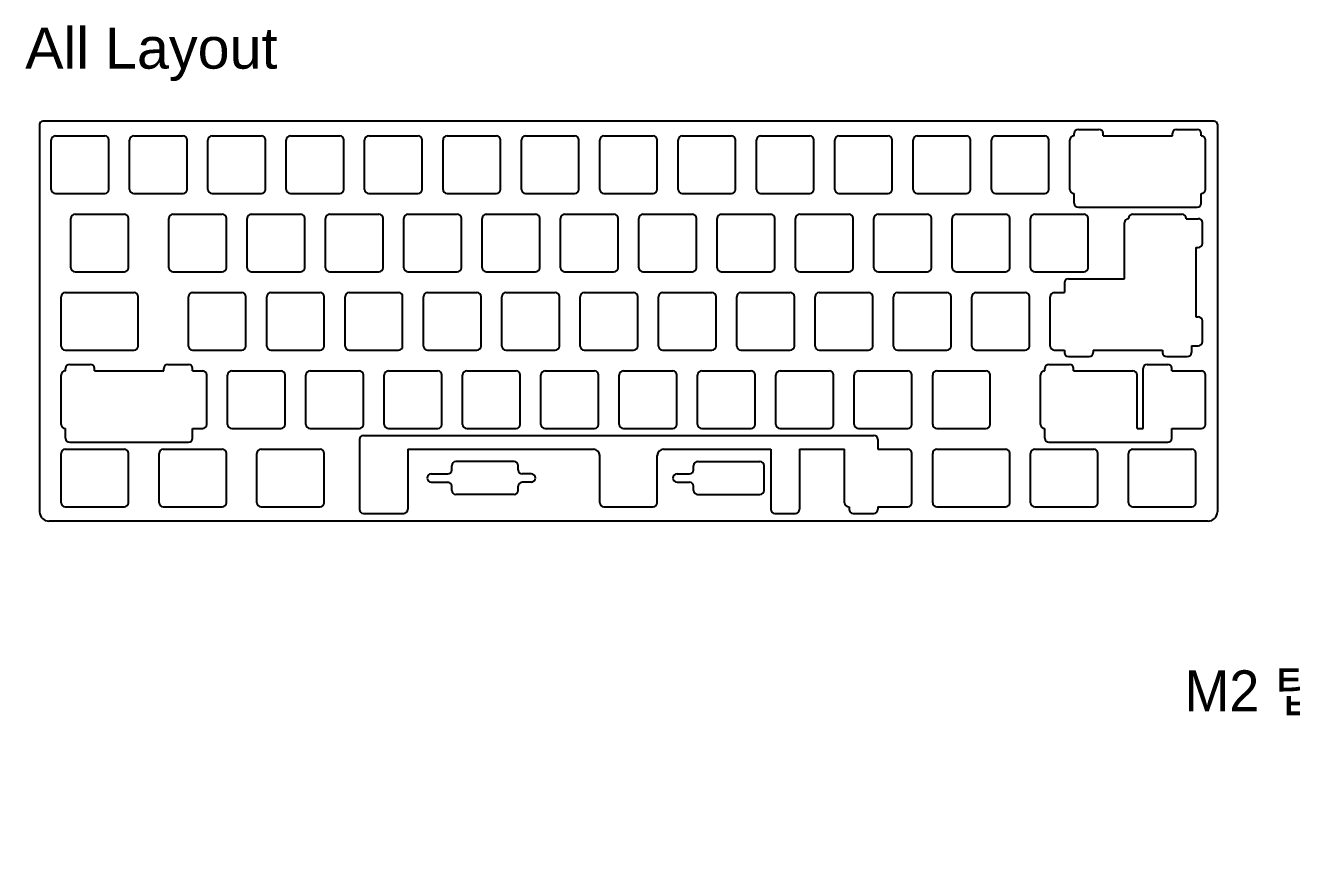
# Model space of a CAD drawing. Header units: millimetres. Extents: x 20 to 1236, y 177 to 796.
# Drawn here: x 50.7 to 358.6, y 230.1 to 433.5 of the extents above; entities that cross this region are included whole.
import ezdxf
from ezdxf import colors
from ezdxf.entities.mleader import LeaderData, LeaderLine
from ezdxf.math import Vec2, Vec3

# ---------------------------------------------------------------- set-up
doc = ezdxf.new("R2010")
doc.units = ezdxf.units.MM
doc.layers.add('보강판2t', color=130, linetype='Continuous')
doc.styles.get("Standard").update_dxf_attribs({"font": 'arial.ttf'})

msp = doc.modelspace()

# ---------------------------------------------------------------- linework, layer by layer
at = {"layer": '보강판2t'}
for p, q in [((339.76, 410.2), (54.91, 410.2)), ((54.14, 409.43), (54.14, 315.18)), ((57.98, 406.6), (69.98, 406.6)), ((77.03, 406.6), (89.03, 406.6)), ((96.08, 406.6), (108.08, 406.6)), ((115.13, 406.6), (127.13, 406.6)), ((134.18, 406.6), (146.18, 406.6)), ((153.23, 406.6), (165.23, 406.6)), ((172.28, 406.6), (184.28, 406.6)), ((191.33, 406.6), (203.33, 406.6)), ((210.38, 406.6), (222.38, 406.6)), ((229.43, 406.6), (241.43, 406.6)), ((248.48, 406.6), (260.48, 406.6)), ((267.53, 406.6), (279.53, 406.6)), ((286.58, 406.6), (298.58, 406.6)), ((305.63, 406.6), (305.72, 406.6)), ((305.72, 406.6), (305.72, 407.19)), ((306.72, 408.19), (311.72, 408.19)), ((312.72, 406.6), (312.72, 407.19)), ((312.72, 406.6), (329.6, 406.6)), ((329.6, 406.6), (329.6, 407.19)), ((330.6, 408.19), (335.6, 408.19)), ((336.6, 406.6), (336.6, 407.19)), ((336.6, 406.6), (336.68, 406.6)), ((340.53, 409.43), (340.53, 315.18)), ((56.98, 393.6), (56.98, 405.6)), ((70.98, 393.6), (70.98, 405.6)), ((76.03, 393.6), (76.03, 405.6)), ((90.03, 393.6), (90.03, 405.6)), ((95.08, 393.6), (95.08, 405.6)), ((109.08, 393.6), (109.08, 405.6)), ((114.13, 393.6), (114.13, 405.6)), ((128.13, 393.6), (128.13, 405.6)), ((133.18, 393.6), (133.18, 405.6)), ((147.18, 393.6), (147.18, 405.6)), ((152.23, 393.6), (152.23, 405.6)), ((166.23, 393.6), (166.23, 405.6)), ((171.28, 393.6), (171.28, 405.6)), ((185.28, 393.6), (185.28, 405.6)), ((190.33, 393.6), (190.33, 405.6)), ((204.33, 393.6), (204.33, 405.6)), ((209.38, 393.6), (209.38, 405.6)), ((223.38, 393.6), (223.38, 405.6)), ((228.43, 393.6), (228.43, 405.6)), ((242.43, 393.6), (242.43, 405.6)), ((247.48, 393.6), (247.48, 405.6)), ((261.48, 393.6), (261.48, 405.6)), ((266.53, 393.6), (266.53, 405.6)), ((280.53, 393.6), (280.53, 405.6)), ((285.58, 393.6), (285.58, 405.6)), ((299.58, 393.6), (299.58, 405.6)), ((304.63, 393.6), (304.63, 405.6)), ((337.68, 393.6), (337.68, 405.6)), ((57.98, 392.6), (69.98, 392.6)), ((77.03, 392.6), (89.03, 392.6)), ((96.08, 392.6), (108.08, 392.6)), ((115.13, 392.6), (127.13, 392.6)), ((134.18, 392.6), (146.18, 392.6)), ((153.23, 392.6), (165.23, 392.6)), ((172.28, 392.6), (184.28, 392.6)), ((191.33, 392.6), (203.33, 392.6)), ((210.38, 392.6), (222.38, 392.6)), ((229.43, 392.6), (241.43, 392.6)), ((248.48, 392.6), (260.48, 392.6)), ((267.53, 392.6), (279.53, 392.6)), ((286.58, 392.6), (298.58, 392.6)), ((305.63, 392.6), (305.72, 392.6)), ((305.72, 390.25), (305.72, 392.6)), ((336.6, 392.6), (336.68, 392.6)), ((336.6, 390.25), (336.6, 392.6)), ((306.72, 389.25), (335.6, 389.25)), ((61.75, 374.55), (61.75, 386.55)), ((62.75, 387.55), (74.75, 387.55)), ((75.75, 374.55), (75.75, 386.55)), ((85.56, 374.55), (85.56, 386.55)), ((86.56, 387.55), (98.56, 387.55)), ((99.56, 374.55), (99.56, 386.55)), ((104.61, 374.55), (104.61, 386.55)), ((105.61, 387.55), (117.61, 387.55)), ((118.61, 374.55), (118.61, 386.55)), ((123.66, 374.55), (123.66, 386.55)), ((124.66, 387.55), (136.66, 387.55)), ((137.66, 374.55), (137.66, 386.55)), ((142.71, 374.55), (142.71, 386.55)), ((143.71, 387.55), (155.71, 387.55)), ((156.71, 374.55), (156.71, 386.55)), ((161.76, 374.55), (161.76, 386.55)), ((162.76, 387.55), (174.76, 387.55)), ((175.76, 374.55), (175.76, 386.55)), ((180.81, 374.55), (180.81, 386.55)), ((181.81, 387.55), (193.81, 387.55)), ((194.81, 374.55), (194.81, 386.55)), ((199.86, 374.55), (199.86, 386.55)), ((200.86, 387.55), (212.86, 387.55)), ((213.86, 374.55), (213.86, 386.55)), ((218.91, 374.55), (218.91, 386.55)), ((219.91, 387.55), (231.91, 387.55)), ((232.91, 374.55), (232.91, 386.55)), ((237.96, 374.55), (237.96, 386.55)), ((238.96, 387.55), (250.96, 387.55)), ((251.96, 374.55), (251.96, 386.55)), ((257.01, 374.55), (257.01, 386.55)), ((258.01, 387.55), (270.01, 387.55)), ((271.01, 374.55), (271.01, 386.55)), ((276.06, 374.55), (276.06, 386.55)), ((277.06, 387.55), (289.06, 387.55)), ((290.06, 374.55), (290.06, 386.55)), ((295.11, 374.55), (295.11, 386.55)), ((296.11, 387.55), (308.11, 387.55)), ((309.11, 374.55), (309.11, 386.55)), ((317.95, 371.86), (317.95, 385.47)), ((318.92, 386.47), (318.92, 386.55)), ((319.92, 387.55), (331.92, 387.55)), ((332.92, 386.47), (332.92, 386.55)), ((332.92, 386.47), (335.89, 386.47)), ((336.89, 380.47), (336.89, 385.47)), ((335.3, 379.47), (335.89, 379.47)), ((335.3, 379.47), (335.3, 362.59)), ((62.75, 373.55), (74.75, 373.55)), ((86.56, 373.55), (98.56, 373.55)), ((105.61, 373.55), (117.61, 373.55)), ((124.66, 373.55), (136.66, 373.55)), ((143.71, 373.55), (155.71, 373.55)), ((162.76, 373.55), (174.76, 373.55)), ((181.81, 373.55), (193.81, 373.55)), ((200.86, 373.55), (212.86, 373.55)), ((219.91, 373.55), (231.91, 373.55)), ((238.96, 373.55), (250.96, 373.55)), ((258.01, 373.55), (270.01, 373.55)), ((277.06, 373.55), (289.06, 373.55)), ((296.11, 373.55), (308.11, 373.55)), ((303.34, 370.86), (303.34, 368.5)), ((304.34, 371.86), (317.95, 371.86)), ((59.36, 355.5), (59.36, 367.5)), ((60.36, 368.5), (77.13, 368.5)), ((78.13, 355.5), (78.13, 367.5)), ((90.32, 355.5), (90.32, 367.5)), ((91.32, 368.5), (103.32, 368.5)), ((104.32, 355.5), (104.32, 367.5)), ((109.37, 355.5), (109.37, 367.5)), ((110.37, 368.5), (122.37, 368.5)), ((123.37, 355.5), (123.37, 367.5)), ((128.42, 355.5), (128.42, 367.5)), ((129.42, 368.5), (141.42, 368.5)), ((142.42, 355.5), (142.42, 367.5)), ((147.47, 355.5), (147.47, 367.5)), ((148.47, 368.5), (160.47, 368.5)), ((161.47, 355.5), (161.47, 367.5)), ((166.52, 355.5), (166.52, 367.5)), ((167.52, 368.5), (179.52, 368.5)), ((180.52, 355.5), (180.52, 367.5)), ((185.57, 355.5), (185.57, 367.5)), ((186.57, 368.5), (198.57, 368.5)), ((199.57, 355.5), (199.57, 367.5)), ((204.62, 355.5), (204.62, 367.5)), ((205.62, 368.5), (217.62, 368.5)), ((218.62, 355.5), (218.62, 367.5)), ((223.67, 355.5), (223.67, 367.5)), ((224.67, 368.5), (236.67, 368.5)), ((237.67, 355.5), (237.67, 367.5)), ((242.72, 355.5), (242.72, 367.5)), ((243.72, 368.5), (255.72, 368.5)), ((256.72, 355.5), (256.72, 367.5)), ((261.77, 355.5), (261.77, 367.5)), ((262.77, 368.5), (274.77, 368.5)), ((275.77, 355.5), (275.77, 367.5)), ((280.82, 355.5), (280.82, 367.5)), ((281.82, 368.5), (293.82, 368.5)), ((294.82, 355.5), (294.82, 367.5)), ((299.87, 355.5), (299.87, 367.5)), ((300.87, 368.5), (303.34, 368.5)), ((335.3, 362.59), (335.89, 362.59)), ((336.89, 356.59), (336.89, 361.59)), ((60.36, 354.5), (77.13, 354.5)), ((91.32, 354.5), (103.32, 354.5)), ((110.37, 354.5), (122.37, 354.5)), ((129.42, 354.5), (141.42, 354.5)), ((148.47, 354.5), (160.47, 354.5)), ((167.52, 354.5), (179.52, 354.5)), ((186.57, 354.5), (198.57, 354.5)), ((205.62, 354.5), (217.62, 354.5)), ((224.67, 354.5), (236.67, 354.5)), ((243.72, 354.5), (255.72, 354.5)), ((262.77, 354.5), (274.77, 354.5)), ((281.82, 354.5), (293.82, 354.5)), ((300.87, 354.5), (303.34, 354.5)), ((303.34, 354.5), (303.34, 353.92)), ((310.34, 354.5), (327.22, 354.5)), ((310.34, 354.5), (310.34, 353.92)), ((327.22, 354.5), (327.22, 353.92)), ((334.22, 355.59), (334.22, 353.92)), ((334.22, 355.59), (335.89, 355.59)), ((304.34, 352.92), (309.34, 352.92)), ((328.22, 352.92), (333.22, 352.92)), ((59.36, 336.45), (59.36, 348.45)), ((60.36, 349.45), (60.45, 349.45)), ((60.45, 349.45), (60.45, 350.04)), ((61.45, 351.04), (66.45, 351.04)), ((67.45, 349.45), (67.45, 350.04)), ((67.45, 349.45), (84.33, 349.45)), ((84.33, 349.45), (84.33, 350.04)), ((85.33, 351.04), (90.33, 351.04)), ((91.33, 349.45), (91.33, 350.04)), ((91.33, 349.45), (93.8, 349.45)), ((94.8, 336.45), (94.8, 348.45)), ((99.85, 336.45), (99.85, 348.45)), ((100.85, 349.45), (112.85, 349.45)), ((113.85, 336.45), (113.85, 348.45)), ((118.9, 336.45), (118.9, 348.45)), ((119.9, 349.45), (131.9, 349.45)), ((132.9, 336.45), (132.9, 348.45)), ((137.95, 336.45), (137.95, 348.45)), ((138.95, 349.45), (150.95, 349.45)), ((151.95, 336.45), (151.95, 348.45)), ((157, 336.45), (157, 348.45)), ((158, 349.45), (170, 349.45)), ((171, 336.45), (171, 348.45)), ((176.05, 336.45), (176.05, 348.45)), ((177.05, 349.45), (189.05, 349.45)), ((190.05, 336.45), (190.05, 348.45)), ((195.1, 336.45), (195.1, 348.45)), ((196.1, 349.45), (208.1, 349.45)), ((209.1, 336.45), (209.1, 348.45)), ((214.15, 336.45), (214.15, 348.45)), ((215.15, 349.45), (227.15, 349.45)), ((228.15, 336.45), (228.15, 348.45)), ((233.2, 336.45), (233.2, 348.45)), ((234.2, 349.45), (246.2, 349.45)), ((247.2, 336.45), (247.2, 348.45)), ((252.25, 336.45), (252.25, 348.45)), ((253.25, 349.45), (265.25, 349.45)), ((266.25, 336.45), (266.25, 348.45)), ((271.3, 336.45), (271.3, 348.45)), ((272.3, 349.45), (284.3, 349.45)), ((285.3, 336.45), (285.3, 348.45)), ((297.49, 336.45), (297.49, 348.45)), ((298.49, 349.45), (298.58, 349.45)), ((298.58, 349.45), (298.58, 350.04)), ((299.58, 351.04), (304.58, 351.04)), ((305.58, 349.45), (305.58, 350.04)), ((305.58, 349.45), (320.01, 349.45)), ((321.01, 335.45), (321.01, 348.45)), ((322.45, 335.45), (322.45, 350.04)), ((323.45, 351.04), (328.45, 351.04)), ((329.45, 349.45), (329.45, 350.04)), ((329.45, 349.45), (336.68, 349.45)), ((329.45, 349.45), (331.92, 349.45)), ((337.68, 336.45), (337.68, 348.45)), ((60.36, 335.45), (60.45, 335.45)), ((60.45, 333.1), (60.45, 335.45)), ((91.33, 333.1), (91.33, 335.45)), ((91.33, 335.45), (93.8, 335.45)), ((100.85, 335.45), (112.85, 335.45)), ((119.9, 335.45), (131.9, 335.45)), ((131.92, 332.76), (131.92, 315.82)), ((132.92, 333.76), (256.98, 333.76)), ((138.95, 335.45), (150.95, 335.45)), ((158, 335.45), (170, 335.45)), ((177.05, 335.45), (189.05, 335.45)), ((196.1, 335.45), (208.1, 335.45)), ((215.15, 335.45), (227.15, 335.45)), ((234.2, 335.45), (246.2, 335.45)), ((253.25, 335.45), (265.25, 335.45)), ((257.98, 332.76), (257.98, 330.4)), ((272.3, 335.45), (284.3, 335.45)), ((298.49, 335.45), (298.58, 335.45)), ((298.58, 333.1), (298.58, 335.45)), ((321.01, 335.45), (322.45, 335.45)), ((329.45, 335.45), (336.68, 335.45)), ((329.45, 333.1), (329.45, 335.45)), ((60.36, 330.4), (74.75, 330.4)), ((61.45, 332.1), (90.33, 332.1)), ((84.18, 330.4), (98.56, 330.4)), ((107.99, 330.4), (122.37, 330.4)), ((143.68, 330.4), (143.68, 315.82)), ((143.68, 330.4), (188.83, 330.4)), ((205.83, 330.4), (231.93, 330.4)), ((231.93, 330.4), (231.93, 315.82)), ((238.93, 330.4), (238.93, 315.82)), ((238.93, 330.4), (249.86, 330.4)), ((249.86, 317.4), (249.86, 330.4)), ((257.98, 330.4), (265.25, 330.4)), ((272.3, 330.4), (289.06, 330.4)), ((296.11, 330.4), (310.49, 330.4)), ((299.58, 332.1), (328.45, 332.1)), ((319.92, 330.4), (334.3, 330.4)), ((59.36, 317.4), (59.36, 329.4)), ((75.75, 317.4), (75.75, 329.4)), ((83.18, 317.4), (83.18, 329.4)), ((99.56, 317.4), (99.56, 329.4)), ((106.99, 317.4), (106.99, 329.4)), ((123.37, 317.4), (123.37, 329.4)), ((169.52, 327.4), (155.37, 327.4)), ((190.33, 317.4), (190.33, 328.9)), ((204.33, 317.4), (204.33, 328.9)), ((214.15, 327.4), (229.3, 327.4)), ((266.25, 317.4), (266.25, 329.4)), ((271.3, 317.4), (271.3, 329.4)), ((290.06, 317.4), (290.06, 329.4)), ((295.11, 317.4), (295.11, 329.4)), ((311.49, 317.4), (311.49, 329.4)), ((318.92, 317.4), (318.92, 329.4)), ((335.3, 317.4), (335.3, 329.4)), ((149.37, 324.4), (153.37, 324.4)), ((154.37, 325.4), (154.37, 326.4)), ((170.52, 325.4), (170.52, 326.4)), ((173.71, 324.4), (171.52, 324.4)), ((209.15, 324.4), (212.15, 324.4)), ((213.15, 325.4), (213.15, 326.4)), ((230.3, 320.4), (230.3, 326.4)), ((149.37, 322.4), (153.37, 322.4)), ((154.37, 320.4), (154.37, 321.4)), ((170.52, 320.4), (170.52, 321.4)), ((173.71, 322.4), (171.52, 322.4)), ((209.15, 322.4), (212.15, 322.4)), ((213.15, 320.4), (213.15, 321.4)), ((169.52, 319.4), (155.37, 319.4)), ((214.15, 319.4), (229.3, 319.4)), ((60.36, 316.4), (74.75, 316.4)), ((84.18, 316.4), (98.56, 316.4)), ((107.99, 316.4), (122.37, 316.4)), ((132.92, 314.82), (142.68, 314.82)), ((191.33, 316.4), (203.33, 316.4)), ((232.93, 314.82), (237.93, 314.82)), ((250.86, 316.4), (250.98, 316.4)), ((250.98, 316.4), (250.98, 315.82)), ((251.98, 314.82), (256.98, 314.82)), ((257.98, 316.4), (265.25, 316.4)), ((257.98, 316.4), (257.98, 315.82)), ((272.3, 316.4), (289.06, 316.4)), ((296.11, 316.4), (310.49, 316.4)), ((319.92, 316.4), (334.3, 316.4)), ((338.26, 312.91), (56.41, 312.91))]:
    msp.add_line(p, q, dxfattribs=at)
for centre, radius, start, end in [((54.91, 409.43), 0.77, 90, 180), ((339.76, 409.43), 0.77, 0, 90), ((57.98, 405.6), 1, 90, 180), ((69.98, 405.6), 1, 0, 90), ((77.03, 405.6), 1, 90, 180), ((89.03, 405.6), 1, 0, 90), ((96.08, 405.6), 1, 90, 180), ((108.08, 405.6), 1, 0, 90), ((115.13, 405.6), 1, 90, 180), ((127.13, 405.6), 1, 0, 90), ((134.18, 405.6), 1, 90, 180), ((146.18, 405.6), 1, 0, 90), ((153.23, 405.6), 1, 90, 180), ((165.23, 405.6), 1, 0, 90), ((172.28, 405.6), 1, 90, 180), ((184.28, 405.6), 1, 0, 90), ((191.33, 405.6), 1, 90, 180), ((203.33, 405.6), 1, 0, 90), ((210.38, 405.6), 1, 90, 180), ((222.38, 405.6), 1, 0, 90), ((229.43, 405.6), 1, 90, 180), ((241.43, 405.6), 1, 0, 90), ((248.48, 405.6), 1, 90, 180), ((260.48, 405.6), 1, 0, 90), ((267.53, 405.6), 1, 90, 180), ((279.53, 405.6), 1, 0, 90), ((286.58, 405.6), 1, 90, 180), ((298.58, 405.6), 1, 0, 90), ((305.63, 405.6), 1, 90, 180), ((306.72, 407.19), 1, 90, 180), ((311.72, 407.19), 1, 360, 90), ((330.6, 407.19), 1, 90, 180), ((335.6, 407.19), 1, 360, 90), ((336.68, 405.6), 1, 0, 90), ((57.98, 393.6), 1, 180, 270), ((69.98, 393.6), 1, 270, 0), ((77.03, 393.6), 1, 180, 270), ((89.03, 393.6), 1, 270, 0), ((96.08, 393.6), 1, 180, 270), ((108.08, 393.6), 1, 270, 0), ((115.13, 393.6), 1, 180, 270), ((127.13, 393.6), 1, 270, 0), ((134.18, 393.6), 1, 180, 270), ((146.18, 393.6), 1, 270, 0), ((153.23, 393.6), 1, 180, 270), ((165.23, 393.6), 1, 270, 0), ((172.28, 393.6), 1, 180, 270), ((184.28, 393.6), 1, 270, 0), ((191.33, 393.6), 1, 180, 270), ((203.33, 393.6), 1, 270, 0), ((210.38, 393.6), 1, 180, 270), ((222.38, 393.6), 1, 270, 0), ((229.43, 393.6), 1, 180, 270), ((241.43, 393.6), 1, 270, 0), ((248.48, 393.6), 1, 180, 270), ((260.48, 393.6), 1, 270, 0), ((267.53, 393.6), 1, 180, 270), ((279.53, 393.6), 1, 270, 0), ((286.58, 393.6), 1, 180, 270), ((298.58, 393.6), 1, 270, 0), ((305.63, 393.6), 1, 180, 270), ((336.68, 393.6), 1, 270, 0), ((306.72, 390.25), 1, 180, 270), ((335.6, 390.25), 1, 270, 360), ((62.75, 386.55), 1, 90, 180), ((74.75, 386.55), 1, 0, 90), ((86.56, 386.55), 1, 90, 180), ((98.56, 386.55), 1, 0, 90), ((105.61, 386.55), 1, 90, 180), ((117.61, 386.55), 1, 0, 90), ((124.66, 386.55), 1, 90, 180), ((136.66, 386.55), 1, 0, 90), ((143.71, 386.55), 1, 90, 180), ((155.71, 386.55), 1, 0, 90), ((162.76, 386.55), 1, 90, 180), ((174.76, 386.55), 1, 0, 90), ((181.81, 386.55), 1, 90, 180), ((193.81, 386.55), 1, 0, 90), ((200.86, 386.55), 1, 90, 180), ((212.86, 386.55), 1, 0, 90), ((219.91, 386.55), 1, 90, 180), ((231.91, 386.55), 1, 0, 90), ((238.96, 386.55), 1, 90, 180), ((250.96, 386.55), 1, 0, 90), ((258.01, 386.55), 1, 90, 180), ((270.01, 386.55), 1, 0, 90), ((277.06, 386.55), 1, 90, 180), ((289.06, 386.55), 1, 0, 90), ((296.11, 386.55), 1, 90, 180), ((308.11, 386.55), 1, 0, 90), ((318.95, 385.47), 1, 91.5071, 180), ((319.92, 386.55), 1, 90, 180), ((331.92, 386.55), 1, 0, 90), ((335.89, 385.47), 1, 0, 90), ((335.89, 380.47), 1, 270, 0), ((62.75, 374.55), 1, 180, 270), ((74.75, 374.55), 1, 270, 0), ((86.56, 374.55), 1, 180, 270), ((98.56, 374.55), 1, 270, 0), ((105.61, 374.55), 1, 180, 270), ((117.61, 374.55), 1, 270, 0), ((124.66, 374.55), 1, 180, 270), ((136.66, 374.55), 1, 270, 0), ((143.71, 374.55), 1, 180, 270), ((155.71, 374.55), 1, 270, 0), ((162.76, 374.55), 1, 180, 270), ((174.76, 374.55), 1, 270, 0), ((181.81, 374.55), 1, 180, 270), ((193.81, 374.55), 1, 270, 0), ((200.86, 374.55), 1, 180, 270), ((212.86, 374.55), 1, 270, 0), ((219.91, 374.55), 1, 180, 270), ((231.91, 374.55), 1, 270, 0), ((238.96, 374.55), 1, 180, 270), ((250.96, 374.55), 1, 270, 0), ((258.01, 374.55), 1, 180, 270), ((270.01, 374.55), 1, 270, 0), ((277.06, 374.55), 1, 180, 270), ((289.06, 374.55), 1, 270, 0), ((296.11, 374.55), 1, 180, 270), ((308.11, 374.55), 1, 270, 0), ((304.34, 370.86), 1, 90, 180), ((60.36, 367.5), 1, 90, 180), ((77.13, 367.5), 1, 0, 90), ((91.32, 367.5), 1, 90, 180), ((103.32, 367.5), 1, 0, 90), ((110.37, 367.5), 1, 90, 180), ((122.37, 367.5), 1, 0, 90), ((129.42, 367.5), 1, 90, 180), ((141.42, 367.5), 1, 0, 90), ((148.47, 367.5), 1, 90, 180), ((160.47, 367.5), 1, 0, 90), ((167.52, 367.5), 1, 90, 180), ((179.52, 367.5), 1, 0, 90), ((186.57, 367.5), 1, 90, 180), ((198.57, 367.5), 1, 0, 90), ((205.62, 367.5), 1, 90, 180), ((217.62, 367.5), 1, 0, 90), ((224.67, 367.5), 1, 90, 180), ((236.67, 367.5), 1, 0, 90), ((243.72, 367.5), 1, 90, 180), ((255.72, 367.5), 1, 0, 90), ((262.77, 367.5), 1, 90, 180), ((274.77, 367.5), 1, 0, 90), ((281.82, 367.5), 1, 90, 180), ((293.82, 367.5), 1, 0, 90), ((300.87, 367.5), 1, 90, 180), ((335.89, 361.59), 1, 0, 90), ((60.36, 355.5), 1, 180, 270), ((77.13, 355.5), 1, 270, 0), ((91.32, 355.5), 1, 180, 270), ((103.32, 355.5), 1, 270, 0), ((110.37, 355.5), 1, 180, 270), ((122.37, 355.5), 1, 270, 0), ((129.42, 355.5), 1, 180, 270), ((141.42, 355.5), 1, 270, 0), ((148.47, 355.5), 1, 180, 270), ((160.47, 355.5), 1, 270, 0), ((167.52, 355.5), 1, 180, 270), ((179.52, 355.5), 1, 270, 0), ((186.57, 355.5), 1, 180, 270), ((198.57, 355.5), 1, 270, 0), ((205.62, 355.5), 1, 180, 270), ((217.62, 355.5), 1, 270, 0), ((224.67, 355.5), 1, 180, 270), ((236.67, 355.5), 1, 270, 0), ((243.72, 355.5), 1, 180, 270), ((255.72, 355.5), 1, 270, 0), ((262.77, 355.5), 1, 180, 270), ((274.77, 355.5), 1, 270, 0), ((281.82, 355.5), 1, 180, 270), ((293.82, 355.5), 1, 270, 0), ((300.87, 355.5), 1, 180, 270), ((335.89, 356.59), 1, 270, 0), ((304.34, 353.92), 1, 180, 270), ((309.34, 353.92), 1, 270, 0), ((328.22, 353.92), 1, 180, 270), ((333.22, 353.92), 1, 270, 0), ((60.36, 348.45), 1, 90, 180), ((61.45, 350.04), 1, 90, 180), ((66.45, 350.04), 1, 360, 90), ((85.33, 350.04), 1, 90, 180), ((90.33, 350.04), 1, 360, 90), ((93.8, 348.45), 1, 0, 90), ((100.85, 348.45), 1, 90, 180), ((112.85, 348.45), 1, 0, 90), ((119.9, 348.45), 1, 90, 180), ((131.9, 348.45), 1, 0, 90), ((138.95, 348.45), 1, 90, 180), ((150.95, 348.45), 1, 0, 90), ((158, 348.45), 1, 90, 180), ((170, 348.45), 1, 0, 90), ((177.05, 348.45), 1, 90, 180), ((189.05, 348.45), 1, 0, 90), ((196.1, 348.45), 1, 90, 180), ((208.1, 348.45), 1, 0, 90), ((215.15, 348.45), 1, 90, 180), ((227.15, 348.45), 1, 0, 90), ((234.2, 348.45), 1, 90, 180), ((246.2, 348.45), 1, 0, 90), ((253.25, 348.45), 1, 90, 180), ((265.25, 348.45), 1, 0, 90), ((272.3, 348.45), 1, 90, 180), ((284.3, 348.45), 1, 0, 90), ((298.49, 348.45), 1, 90, 180), ((299.58, 350.04), 1, 90, 180), ((304.58, 350.04), 1, 360, 90), ((320.01, 348.45), 1, 0, 90), ((323.45, 350.04), 1, 90, 180), ((328.45, 350.04), 1, 360, 90), ((336.68, 348.45), 1, 0, 90), ((60.36, 336.45), 1, 180, 270), ((93.8, 336.45), 1, 270, 0), ((100.85, 336.45), 1, 180, 270), ((112.85, 336.45), 1, 270, 0), ((119.9, 336.45), 1, 180, 270), ((131.9, 336.45), 1, 270, 0), ((138.95, 336.45), 1, 180, 270), ((150.95, 336.45), 1, 270, 0), ((158, 336.45), 1, 180, 270), ((170, 336.45), 1, 270, 0), ((177.05, 336.45), 1, 180, 270), ((189.05, 336.45), 1, 270, 0), ((196.1, 336.45), 1, 180, 270), ((208.1, 336.45), 1, 270, 0), ((215.15, 336.45), 1, 180, 270), ((227.15, 336.45), 1, 270, 0), ((234.2, 336.45), 1, 180, 270), ((246.2, 336.45), 1, 270, 0), ((253.25, 336.45), 1, 180, 270), ((265.25, 336.45), 1, 270, 0), ((272.3, 336.45), 1, 180, 270), ((284.3, 336.45), 1, 270, 0), ((298.49, 336.45), 1, 180, 270), ((336.68, 336.45), 1, 270, 0), ((61.45, 333.1), 1, 180, 270), ((90.33, 333.1), 1, 270, 360), ((132.92, 332.76), 1, 90, 180), ((256.98, 332.76), 1, 0, 90), ((299.58, 333.1), 1, 180, 270), ((328.45, 333.1), 1, 270, 360), ((60.36, 329.4), 1, 90, 180), ((74.75, 329.4), 1, 0, 90), ((84.18, 329.4), 1, 90, 180), ((98.56, 329.4), 1, 0, 90), ((107.99, 329.4), 1, 90, 180), ((122.37, 329.4), 1, 0, 90), ((188.83, 328.9), 1.5, 0, 90), ((205.83, 328.9), 1.5, 90, 180), ((265.25, 329.4), 1, 0, 90), ((272.3, 329.4), 1, 90, 180), ((289.06, 329.4), 1, 0, 90), ((296.11, 329.4), 1, 90, 180), ((310.49, 329.4), 1, 0, 90), ((319.92, 329.4), 1, 90, 180), ((334.3, 329.4), 1, 0, 90), ((155.37, 326.4), 1, 90, 180), ((169.52, 326.4), 1, 360, 90), ((214.15, 326.4), 1, 90, 180), ((229.3, 326.4), 1, 0, 90), ((149.37, 323.4), 1, 90, 180), ((149.37, 323.4), 1, 180, 270), ((153.37, 325.4), 1, 270, 0), ((171.52, 325.4), 1, 180, 270), ((173.71, 323.4), 1, 0, 90), ((173.71, 323.4), 1, 270, 0), ((209.15, 323.4), 1, 90, 180), ((209.15, 323.4), 1, 180, 270), ((212.15, 325.4), 1, 270, 0), ((153.37, 321.4), 1, 0, 90), ((155.37, 320.4), 1, 180, 270), ((169.52, 320.4), 1, 270, 0), ((171.52, 321.4), 1, 90, 180), ((212.15, 321.4), 1, 0, 90), ((214.15, 320.4), 1, 180, 270), ((229.3, 320.4), 1, 270, 0), ((60.36, 317.4), 1, 180, 270), ((74.75, 317.4), 1, 270, 0), ((84.18, 317.4), 1, 180, 270), ((98.56, 317.4), 1, 270, 0), ((107.99, 317.4), 1, 180, 270), ((122.37, 317.4), 1, 270, 0), ((191.33, 317.4), 1, 180, 270), ((203.33, 317.4), 1, 270, 0), ((250.86, 317.4), 1, 180, 270), ((265.25, 317.4), 1, 270, 0), ((272.3, 317.4), 1, 180, 270), ((289.06, 317.4), 1, 270, 0), ((296.11, 317.4), 1, 180, 270), ((310.49, 317.4), 1, 270, 0), ((319.92, 317.4), 1, 180, 270), ((334.3, 317.4), 1, 270, 0), ((56.41, 315.18), 2.27, 180, 270), ((132.92, 315.82), 1, 180, 270), ((142.68, 315.82), 1, 270, 0), ((232.93, 315.82), 1, 180, 270), ((237.93, 315.82), 1, 270, 0), ((251.98, 315.82), 1, 180, 270), ((256.98, 315.82), 1, 270, 0), ((338.26, 315.18), 2.27, 270, 0)]:
    msp.add_arc(centre, radius, start, end, dxfattribs=at)

# ---------------------------------------------------------------- texts
at = {"layer": '보강판2t', "insert": (50.64, 432.95), "char_height": 10, "attachment_point": 1}
msp.add_mtext_dynamic_manual_height_columns('All Layout', width=268.7042, gutter_width=12.5, heights=[0], dxfattribs=at)

# ---------------------------------------------------------------- leaders
ml = msp.add_multileader_mtext('Standard')
ml.set_content('{\\fGulim|b0|i0|c129|p50;M2 탭핑 3곳}', color=256)
ml.set_leader_properties()
ml.build(insert=Vec2(0, 0))
ctx = ml.context
ctx.base_point, ctx.char_height, ctx.plane_origin = Vec3(326.71, 271.28), 10, Vec3(444.68, 249.47)
ctx.text_align_type = 2
notes = []
notes.append((ctx, [(0, (1, 1, 0), (412.91, 271.28), (-1, 0), 8, [(0, [(457.91, 312.51)], 0, [])])]))
ctx.mtext.insert, ctx.mtext.alignment, ctx.mtext.flow_direction = Vec3(402.91, 276.64), 3, 5
for ctx, leaders in notes:
    for number, flags, end, landing, length, lines in leaders:
        leader = LeaderData()
        leader.index, (leader.has_last_leader_line, leader.has_dogleg_vector, leader.attachment_direction) = number, flags
        leader.last_leader_point, leader.dogleg_vector, leader.dogleg_length = Vec3(end), Vec3(landing), length
        for number, points, colour, breaks in lines:
            line = LeaderLine()
            line.index, line.vertices, line.color, line.breaks = number, Vec3.list(points), colors.encode_raw_color(colour), breaks
            leader.lines.append(line)
        ctx.leaders.append(leader)

doc.saveas('drawing.dxf')
